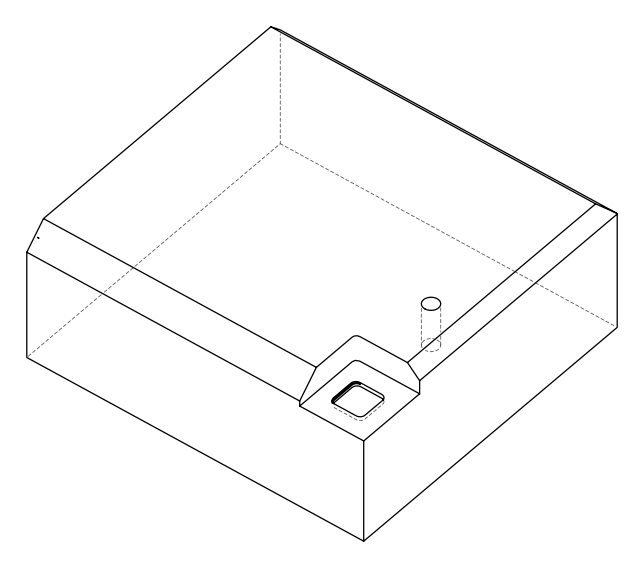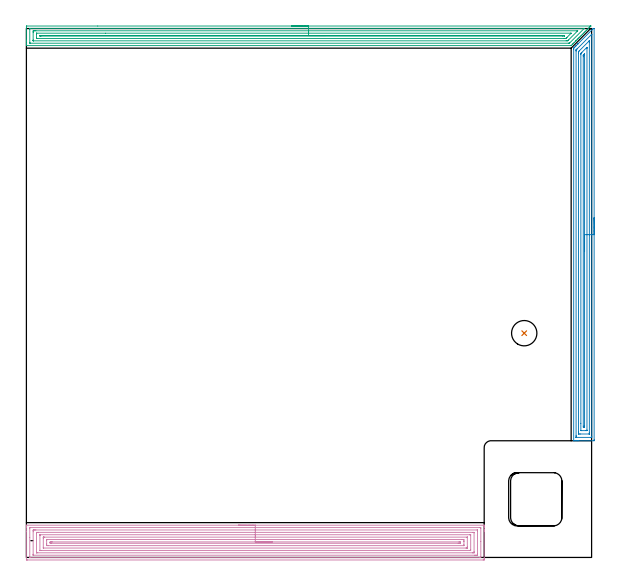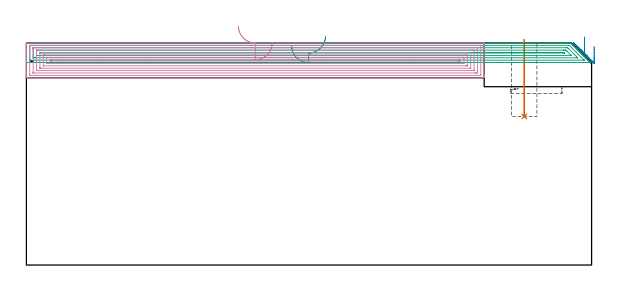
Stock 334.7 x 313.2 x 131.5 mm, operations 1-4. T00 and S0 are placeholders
(PLAN: 6 operations, 3 tool changes, 88 min)
(1 INDEXABLE_INSERT_DRILL_BLIND_HOLE_FROM_SOLID | STEP1POCKET | UGT0302_001 | 0.18 min | 7672 mm3)
(2 AREA_MILL | FG_CHAMFER_SURFACE | UGT0205_001 | 9.75 min | 18354 mm3)
(3 AREA_MILL_1 | FG_CHAMFER_SURFACE_1 | UGT0205_001 | 13.31 min | 21966 mm3)
(4 AREA_MILL_2 | FG_CHAMFER_SURFACE_2 | UGT0205_001 | 17.6 min | 59211 mm3)
(5 MILL_CORNER_NOTCH_RECTANGULAR | CORNER_NOTCH_RECTANGULAR | NXT0201_008 | Follow Part, ap 1.5, ae 75% | 46.55 min | 111574 mm3)
(6 MILL_RECTANGULAR_POCKET | POCKET_RECTANGULAR_STRAIGHT | UGT0201_101 | Follow Part, ap 2.5, ae 75% | 0.65 min | 3794 mm3)
(TOOL UGT0302_001 | Indexable Insert Drill 15mm | D15 PA180 FL50 Z2)
(TOOL UGT0205_001 | Chamfer Mill 20 x 3 x 45 deg. | D20 FL50 Z2)
(TOOL NXT0201_008 | ENDMILL 6mm [2P460-0600-NA 1630] | D6 FL26 Z6)
(TOOL UGT0201_101 | End Mill 10 mm | D10 FL12 Z2)
(OP 1 INDEXABLE_INSERT_DRILL_BLIND_HOLE_FROM_SOLID)
G17 G21 G94 G90
T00 M6
G54
G17 G0 G90 X294.8 Y132.8 S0 M3
G43 Z141.5 H0
G94 G81 G98 Z88. F250. R133.5
G80
M5
M2
(OP 2 AREA_MILL)
G17 G21 G94 G90
T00 M6
G54
G17 G0 G90 X336.2 Y201.15 S1061 M3
G43 Z141.5 H0
Z129.4
G94 G1 Y201.112 Z128.528 F250.
Y200.998 Z127.663
Y200.809 Z126.812
Y200.547 Z125.98
Y200.213 Z125.174
Y199.81 Z124.4
Y199.342 Z123.664
Y198.81 Z122.972
Y198.221 Z122.329
Y197.578 Z121.739
Y196.886 Z121.208
Y196.15 Z120.74
Y195.376 Z120.337
Y194.57 Z120.003
Y193.738 Z119.741
Y192.886 Z119.552
Y192.022 Z119.438
Y191.15 Z119.4
Y69.712
X336.194 Y69.183 Z119.403
X336.192 Y69.11 Z119.406
X336.113 Y69.1 Z119.484
X327.087 Z128.507
X326.537 Z129.06
X326.212 Z129.384
X325.662 Z129.934
X325.337 Z130.258
X324.369 Z131.231
X324.234 Y69.101 Z131.359
X324.185 Y69.103 Z131.407
X324.103 Y69.11 Z131.488
X324.1 Y69.266 Z131.5
Y300.98
Y301.595 Z131.485
X324.245 Y301.746 Z131.352
X324.372 Y301.873 Z131.226
X324.462 Y301.964 Z131.134
X324.67 Y302.17 Z130.929
X324.71 Y302.21 Z130.89
X325.337 Y302.839 Z130.259
X325.535 Y303.035 Z130.065
X325.563 Y303.063 Z130.037
X326.212 Y303.714 Z129.385
X326.264 Y303.765 Z129.335
X326.456 Y303.956 Z129.143
X326.504 Y304.005 Z129.093
X326.55 Y304.051 Z129.049
X326.754 Y304.254 Z128.845
X334.963 Y312.464 Z120.634
X335.442 Y312.942 Z120.158
X335.685 Y313.183 Z119.914
X335.707 Y313.199 Z119.89
X336.193 Y313.2 Z119.407
X336.2 Y313.122 Z119.4
Y191.15
X334.786 Z120.814
X334.785 Y71.679 Z120.815
X334.784 Y71.498 Z120.816
X334.779 Y71.143 Z120.821
X334.775 Y71.11 Z120.825
X334.712 Y71.106 Z120.888
X334.608 Y71.102 Z120.992
X334.478 Y71.1 Z121.122
X325.726 Y71.101 Z129.874
X325.57 Y71.106 Z130.03
X325.541 Y71.11 Z130.059
X325.521 Y71.116 Z130.079
X325.52 Y71.15 Z130.08
X325.516 Y71.316 Z130.084
X325.515 Y71.498 Z130.085
X325.514 Y72.21 Z130.086
Y299.906
X325.515 Y300.087 Z130.085
X325.519 Y300.443 Z130.081
X325.521 Y300.531 Z130.079
X325.528 Y300.566 Z130.072
X325.549 Y300.591 Z130.051
X325.632 Y300.679 Z129.968
X325.93 Y300.98 Z129.67
X326.072 Y301.123 Z129.528
X334.578 Y309.627 Z121.022
X334.715 Y309.76 Z120.885
X334.774 Y309.813 Z120.826
X334.779 Y309.815 Z120.821
X334.781 Y309.796 Z120.819
X334.784 Y309.744 Z120.816
X334.785 Y309.618 Z120.815
X334.786 Y191.15 Z120.814
X333.372 Z122.228
Y74.015
X333.369 Y73.284 Z122.231
X333.366 Y73.127 Z122.234
X333.364 Y73.11 Z122.236
X333.347 Y73.107 Z122.253
X333.303 Y73.103 Z122.297
X333.213 Y73.101 Z122.387
X327.962 Y73.1 Z127.638
X327.264 Y73.104 Z128.336
X327.087 Y73.11 Z128.513
X326.935 Y73.131 Z128.665
X326.932 Y73.284 Z128.668
X326.93 Y73.444 Z128.67
X326.929 Y74.177 Z128.671
X326.928 Y74.339 Z128.672
X326.929 Y298.463 Z128.671
X326.93 Y299.194 Z128.67
X326.931 Y299.353 Z128.669
X326.935 Y299.513 Z128.665
X327.087 Y299.677 Z128.513
X327.286 Y299.884 Z128.314
X327.486 Y300.087 Z128.114
X333.273 Y305.873 Z122.327
X333.322 Y305.919 Z122.278
X333.354 Y305.948 Z122.246
X333.364 Y305.955 Z122.236
X333.365 Y305.93 Z122.235
X333.37 Y305.607 Z122.23
X333.371 Y305.445 Z122.229
X333.372 Y305.283 Z122.228
Y191.15
X331.957 Z123.643
Y75.458
X331.956 Y75.289 Z123.644
X331.952 Y75.155 Z123.648
X331.951 Y75.119 Z123.649
X331.936 Y75.11 Z123.664
X331.885 Y75.108 Z123.715
X331.463 Y75.1 Z124.137
X331.433 Z124.167
X328.808 Z126.792
X328.42 Y75.104 Z127.18
X328.372 Y75.107 Z127.228
X328.352 Y75.11 Z127.248
X328.349 Y75.121 Z127.251
X328.345 Y75.18 Z127.255
X328.344 Y75.236 Z127.256
X328.343 Y79.423 Z127.257
Y297.913
X328.345 Y298.301 Z127.255
X328.347 Y298.427 Z127.253
X328.35 Y298.485 Z127.25
X328.386 Y298.526 Z127.214
X328.5 Y298.646 Z127.1
X328.837 Y298.988 Z126.763
X328.939 Y299.09 Z126.661
X331.722 Y301.873 Z123.878
X331.805 Y301.954 Z123.795
X331.86 Y302.005 Z123.74
X331.95 Y302.086 Z123.65
X331.954 Y301.967 Z123.646
X331.956 Y301.873 Z123.644
X331.957 Y301.661 Z123.643
Y301.368
Y191.15
X330.543 Z125.057
Y77.72
X330.539 Y77.31 Z125.061
X330.536 Y77.115 Z125.064
X330.341 Y77.107 Z125.259
X329.865 Y77.11 Z125.735
X329.764 Y77.13 Z125.836
X329.757 Y77.748 Z125.843
Y296.515
X329.759 Y297.361 Z125.841
X329.76 Y297.408 Z125.84
X329.764 Y297.453 Z125.836
X329.799 Y297.494 Z125.801
X329.857 Y297.556 Z125.743
X329.931 Y297.632 Z125.669
X330.004 Y297.706 Z125.596
X330.255 Y297.957 Z125.345
X330.361 Y298.062 Z125.239
X330.449 Y298.147 Z125.151
X330.509 Y298.203 Z125.091
X330.535 Y298.226 Z125.065
X330.536 Y298.181 Z125.064
X330.543 Y297.454 Z125.057
Y297.408
Y191.15
Y190.278 Z125.095
Y189.414 Z125.209
Y188.562 Z125.398
Y187.73 Z125.66
Y186.924 Z125.994
Y186.15 Z126.397
Y185.414 Z126.865
Y184.722 Z127.396
Y184.079 Z127.986
Y183.49 Z128.629
Y182.958 Z129.321
Y182.49 Z130.057
Y182.087 Z130.831
Y181.753 Z131.637
Y181.491 Z132.469
Y181.302 Z133.32
Y181.188 Z134.185
Y181.15 Z135.057
G0 Z141.5
M5
M2
(OP 3 AREA_MILL_1)
G17 G21 G94 G90
T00 M6
G54
G17 G0 G90 X157.1 Y314.7 S1061 M3
G43 Z141.5 H0
Z129.9
G94 G1 X157.138 Z129.028 F250.
X157.252 Z128.164
X157.441 Z127.312
X157.703 Z126.48
X158.037 Z125.674
X158.44 Z124.9
X158.908 Z124.164
X159.44 Z123.472
X160.029 Z122.829
X160.672 Z122.24
X161.364 Z121.709
X162.1 Z121.24
X162.874 Z120.837
X163.68 Z120.503
X164.512 Z120.241
X165.364 Z120.052
X166.228 Z119.938
X167.1 Z119.9
X333.923
X334.186 Y314.696 Z119.903
X334.187 Z119.904
X334.186 Y314.686 Z119.914
X334.042 Y314.542 Z120.058
X333.709 Y314.207 Z120.389
X333.181 Y313.681 Z120.919
X332.824 Y313.322 Z121.274
X332.321 Y312.82 Z121.779
X331.94 Y312.438 Z122.159
X331.46 Y311.96 Z122.64
X331.055 Y311.553 Z123.043
X330.913 Y311.412 Z123.187
X330.615 Y311.115 Z123.485
X330.171 Y310.669 Z123.928
X329.714 Y310.214 Z124.386
X329.286 Y309.784 Z124.812
X328.804 Y309.303 Z125.296
X328.402 Y308.9 Z125.697
X327.894 Y308.393 Z126.206
X327.517 Y308.016 Z126.582
X327.342 Y307.842 Z126.758
X327.158 Y307.658 Z126.942
X326.632 Y307.131 Z127.466
X326.449 Y306.949 Z127.651
X326.297 Y306.797 Z127.803
X326.19 Y306.689 Z127.909
X326.152 Y306.651 Z127.947
X325.437 Y305.936 Z128.663
X325.306 Y305.804 Z128.793
X325.259 Y305.758 Z128.84
X324.576 Y305.076 Z129.524
X324.422 Y304.92 Z129.677
X324.366 Y304.865 Z129.733
X323.715 Y304.215 Z130.385
X323.537 Y304.036 Z130.561
X322.863 Y303.363 Z131.237
X322.617 Y303.121 Z131.473
X322.595 Y303.104 Z131.489
X322.433 Y303.1 Z131.5
X0.163
X0.01 Y303.103 Z131.488
X0.008 Y303.118 Z131.473
X0. Y303.46 Z131.14
Y303.833 Z130.766
Y304.478 Z130.117
Y305.685 Z128.912
Y306.247 Z128.347
Y314.207 Z120.391
X0.003 Y314.491 Z120.107
X0.01 Y314.692 Z119.906
X0.213 Y314.699 Z119.899
X42.232 Y314.7 Z119.9
X167.1
Y313.286 Z121.314
X330.02
X330.058 Y313.285 Z121.315
X330.312 Y313.273 Z121.327
X330.284 Y313.24 Z121.36
X330.197 Y313.147 Z121.453
X321.661 Y304.612 Z129.988
X321.6 Y304.555 Z130.045
X321.566 Y304.527 Z130.073
X321.52 Y304.521 Z130.079
X321.093 Y304.515 Z130.085
X321.056 Y304.514 Z130.086
X2.394 Y304.515 Z130.085
X2.356
X2.01 Y304.533 Z130.067
X2.005 Y304.635 Z129.965
X2.001 Y304.868 Z129.732
X2. Y312.828 Z121.772
X2.006 Y313.219 Z121.381
X2.01 Y313.269 Z121.331
X2.025 Y313.279 Z121.321
X2.074 Y313.282 Z121.318
X2.181 Y313.285 Z121.315
X167.1 Y313.286 Z121.314
Y311.872 Z122.728
X326.129 Y311.871 Z122.729
X326.245 Y311.869 Z122.731
X326.449 Y311.865 Z122.735
X326.454 Y311.862 Z122.738
Y311.858 Z122.742
X326.449 Y311.849 Z122.751
X320.969 Y306.369 Z128.231
X320.843 Y306.247 Z128.353
X320.515 Y305.935 Z128.665
X320.2 Y305.932 Z128.668
X319.628 Y305.929 Z128.671
X4.073
X4.034 Y305.93 Z128.67
X4.014 Y305.932 Z128.668
X4.01 Y305.934 Z128.666
X4.007 Y305.95 Z128.65
X4.002 Y306.068 Z128.532
X4. Y306.247 Z128.353
Y306.425 Z128.175
Y310.847 Z123.753
X4.005 Y311.553 Z123.047
X4.009 Y311.723 Z122.877
X4.028 Y311.865 Z122.735
X4.18 Y311.866 Z122.734
X4.753 Y311.87 Z122.73
X5.073 Y311.871 Z122.729
X5.644
X167.1 Y311.872 Z122.728
Y310.457 Z124.143
X322.2
X322.489 Y310.453 Z124.147
X322.576 Y310.451 Z124.149
X322.537 Y310.398 Z124.202
X322.467 Y310.319 Z124.281
X322.404 Y310.254 Z124.346
X320.167 Y308.016 Z126.584
X319.736 Y307.591 Z127.009
X319.588 Y307.449 Z127.151
X319.472 Y307.35 Z127.25
X319.308 Y307.346 Z127.254
X319.093 Y307.344 Z127.256
X318.415 Y307.343 Z127.257
X318.201
X6.644
X6.108 Y307.345 Z127.255
X6.052 Y307.346 Z127.254
X6.019 Y307.349 Z127.251
X6.01 Y307.383 Z127.217
X6.005 Y307.582 Z127.018
X6. Y307.981 Z126.619
Y309.784 Z124.816
X6.003 Y310.209 Z124.391
X6.007 Y310.422 Z124.178
X6.01 Y310.444 Z124.156
X6.025 Y310.45 Z124.15
X6.082 Y310.454 Z124.146
X6.18 Y310.456 Z124.144
X46.919 Y310.457 Z124.143
X167.1
Y309.043 Z125.557
X318.415
X318.559 Y309.041 Z125.559
X318.655 Y309.039 Z125.561
X318.717 Y309.037 Z125.563
X318.686 Y308.996 Z125.604
X318.597 Y308.9 Z125.7
X318.506 Y308.81 Z125.79
X318.471 Y308.78 Z125.82
X318.447 Y308.764 Z125.836
X317.522 Y308.757 Z125.843
X8.643
X8.025 Y308.764 Z125.836
X8.01 Y308.81 Z125.79
X8.005 Y308.9 Z125.7
X8.004 Y308.98 Z125.62
X8.006 Y309.019 Z125.581
X8.009 Y309.033 Z125.567
X8.067 Y309.036 Z125.564
X8.355 Y309.041 Z125.559
X8.499 Y309.043 Z125.557
X167.1
X167.972 Z125.595
X168.836 Z125.709
X169.688 Z125.898
X170.52 Z126.16
X171.326 Z126.494
X172.1 Z126.897
X172.836 Z127.365
X173.528 Z127.896
X174.171 Z128.486
X174.76 Z129.129
X175.292 Z129.821
X175.76 Z130.557
X176.163 Z131.331
X176.497 Z132.137
X176.759 Z132.969
X176.948 Z133.82
X177.062 Z134.685
X177.1 Z135.557
G0 Z141.5
M5
M2
(OP 4 AREA_MILL_2)
G17 G21 G94 G90
T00 M6
G54
G17 G0 G90 X125.55 Y19.1 S1061 M3
G43 Z141.5 H0
G94 G1 X125.588 Z140.628 F250.
X125.702 Z139.763
X125.891 Z138.912
X126.153 Z138.08
X126.487 Z137.274
X126.89 Z136.5
X127.359 Z135.764
X127.89 Z135.072
X128.479 Z134.429
X129.122 Z133.839
X129.814 Z133.308
X130.55 Z132.84
X131.324 Z132.437
X132.13 Z132.103
X132.962 Z131.841
X133.814 Z131.652
X134.678 Z131.538
X135.55 Z131.5
X270.926
X271.09 Y19.097 Z131.488
X271.093 Y19.065 Z131.456
X271.1 Y18.681 Z131.081
Y18.368 Z130.768
Y17.676 Z130.071
Y16.442 Z128.839
Y15.9 Z128.295
Y15.284 Z127.679
Y-0.347 Z112.051
X271.096 Y-0.963 Z111.434
X271.092 Y-1.492 Z110.906
X271.014 Y-1.494 Z110.903
X270.479 Y-1.5 Z110.9
X0.621
X0.264 Y-1.496 Z110.902
X0.01 Y-1.492 Z110.906
X0. Y-1.234 Z111.164
Y15.284 Z127.679
Y17.676 Z130.071
Y18.368 Z130.768
Y18.681 Z131.081
X0.007 Y19.065 Z131.456
X0.01 Y19.097 Z131.488
X0.174 Y19.1 Z131.5
X135.55
Y17.686 Z130.086
X268.692
X269.09 Y17.676 Z130.076
X269.099 Y17.271 Z129.671
X269.1 Y9.485 Z121.885
X269.099 Y0.408 Z112.808
X269.09 Y-0.076 Z112.324
X268.702 Y-0.086 Z112.314
X268.692
X2.408
X2.01 Y-0.076 Z112.324
X2.001 Y0.329 Z112.729
X2. Y11.868 Z124.268
X2.001 Y17.192 Z129.592
X2.01 Y17.676 Z130.076
X2.398 Y17.686 Z130.086
X2.408
X135.55
Y16.272 Z128.672
X266.905 Y16.271 Z128.671
X267.029 Y16.269 Z128.669
X267.073 Y16.267 Z128.667
X267.09 Y16.265 Z128.665
X267.093 Y16.223 Z128.623
X267.097 Y16.094 Z128.494
X267.099 Y15.9 Z128.3
X267.1 Y15.706 Z128.106
Y2.393 Z114.793
X267.097 Y1.7 Z114.1
X267.094 Y1.511 Z113.911
X267.082 Y1.336 Z113.736
X266.905 Y1.333 Z113.733
X266.384 Y1.33 Z113.73
X266.011 Y1.329 Z113.729
X265.491 Y1.328 Z113.728
X4.195 Y1.329 Z113.729
X4.071 Y1.331 Z113.731
X4.027 Y1.333 Z113.733
X4.01 Y1.335 Z113.735
X4.007 Y1.376 Z113.776
X4.003 Y1.506 Z113.906
X4.001 Y1.7 Z114.1
X4. Y1.894 Z114.294
Y15.207 Z127.607
X4.003 Y15.9 Z128.3
X4.006 Y16.089 Z128.489
X4.018 Y16.264 Z128.664
X4.195 Y16.267 Z128.667
X4.717 Y16.27 Z128.67
X5.089 Y16.271 Z128.671
X5.609
X135.55 Y16.272 Z128.672
Y14.857 Z127.257
X264.381
X265.003 Y14.854 Z127.254
X265.074 Y14.852 Z127.252
X265.09 Y14.85 Z127.25
X265.093 Y14.83 Z127.23
X265.096 Y14.777 Z127.177
X265.099 Y14.566 Z126.966
X265.1 Y3.492 Z115.892
X265.099 Y3.04 Z115.44
X265.095 Y2.822 Z115.222
X265.091 Y2.769 Z115.169
X265.088 Y2.749 Z115.149
X265.065 Y2.748 Z115.148
X264.959 Y2.745 Z115.145
X264.224 Y2.743 Z115.143
X264.067
X6.719
X6.097 Y2.746 Z115.146
X6.026 Y2.748 Z115.148
X6.01 Y2.75 Z115.15
X6.007 Y2.77 Z115.17
X6.004 Y2.823 Z115.223
X6.001 Y3.034 Z115.434
X6. Y14.108 Z126.508
X6.002 Y14.56 Z126.96
X6.005 Y14.778 Z127.178
X6.009 Y14.831 Z127.231
X6.012 Y14.851 Z127.251
X6.035 Y14.852 Z127.252
X6.142 Y14.855 Z127.255
X6.876 Y14.857 Z127.257
X7.033
X135.55
Y13.443 Z125.843
X262.437
X262.644 Y13.442 Z125.842
X263.056 Y13.436 Z125.836
X263.091 Y13.433 Z125.833
X263.095 Y13.422 Z125.822
X263.099 Y13.39 Z125.79
X263.1 Y4.591 Z116.991
X263.098 Y4.362 Z116.762
X263.093 Y4.198 Z116.598
X263.089 Y4.164 Z116.564
X262.988 Y4.16 Z116.56
X262.85 Y4.158 Z116.558
X8.663 Y4.157 Z116.557
X8.456 Y4.158 Z116.558
X8.044 Y4.164 Z116.564
X8.009 Y4.167 Z116.567
X8.005 Y4.179 Z116.579
X8.001 Y4.21 Z116.61
X8. Y13.009 Z125.409
X8.002 Y13.238 Z125.638
X8.007 Y13.402 Z125.802
X8.011 Y13.436 Z125.836
X8.112 Y13.44 Z125.84
X8.25 Y13.442 Z125.842
X135.55 Y13.443 Z125.843
Y12.029 Z124.429
X260.974 Y12.028 Z124.428
X261.046 Y12.027 Z124.427
X261.081 Y12.024 Z124.424
X261.09 Y12.021 Z124.421
X261.093 Y12.013 Z124.413
X261.099 Y11.904 Z124.304
X261.1 Y6.137 Z118.537
X261.099 Y5.691 Z118.091
X261.096 Y5.626 Z118.026
X261.091 Y5.588 Z117.988
X261.087 Y5.578 Z117.978
X261.076 Y5.576 Z117.976
X260.935 Y5.573 Z117.973
X260.65 Y5.571 Z117.971
X260.326
X10.126 Y5.572 Z117.972
X10.054 Y5.573 Z117.973
X10.019 Y5.576 Z117.976
X10.01 Y5.579 Z117.979
X10.007 Y5.587 Z117.987
X10.001 Y5.696 Z118.096
X10. Y11.463 Z123.863
X10.001 Y11.909 Z124.309
X10.004 Y11.974 Z124.374
X10.009 Y12.012 Z124.412
X10.013 Y12.022 Z124.422
X10.024 Y12.024 Z124.424
X10.165 Y12.027 Z124.427
X10.45 Y12.028 Z124.428
X10.774 Y12.029 Z124.429
X135.55
Y10.615 Z123.015
X257.969
X258.826 Y10.611 Z123.011
X258.863 Y10.608 Z123.008
X259.09 Y10.575 Z122.975
X259.096 Y10.343 Z122.743
X259.099 Y9.688 Z122.088
X259.1 Y9.452 Z121.852
X259.099 Y7.677 Z120.077
X259.092 Y7.025 Z119.425
X259.091 Y7.001 Z119.401
X259.021 Y6.992 Z119.392
X258.942 Y6.987 Z119.387
X258.902 Y6.986 Z119.386
X13.131 Y6.985 Z119.385
X12.274 Y6.989 Z119.389
X12.238 Y6.992 Z119.392
X12.01 Y7.025 Z119.425
X12.004 Y7.257 Z119.657
X12.001 Y7.912 Z120.312
X12. Y8.148 Z120.548
X12.001 Y9.923 Z122.323
X12.008 Y10.575 Z122.975
X12.01 Y10.599 Z122.999
X12.08 Y10.608 Z123.008
X12.158 Y10.613 Z123.013
X12.198 Y10.614 Z123.014
X135.55 Y10.615 Z123.015
Y9.2 Z121.6
X256.182
X256.675 Y9.198 Z121.598
X257.075 Y9.193 Z121.593
X257.098 Y8.8 Z121.2
X257.099 Y8.777 Z121.177
X257.075 Y8.407 Z120.807
X256.583 Y8.401 Z120.801
X256.182 Y8.4 Z120.8
X255.691
X14.918
X14.426 Y8.402 Z120.802
X14.025 Y8.407 Z120.807
X14.002 Y8.8 Z121.2
X14.001 Y8.823 Z121.223
X14.025 Y9.193 Z121.593
X14.517 Y9.198 Z121.598
X14.918 Y9.2 Z121.6
X15.409
X135.55
X136.422 Z121.638
X137.287 Z121.752
X138.138 Z121.941
X138.97 Z122.203
X139.776 Z122.537
X140.55 Z122.94
X141.286 Z123.409
X141.978 Z123.94
X142.621 Z124.529
X143.21 Z125.173
X143.742 Z125.865
X144.21 Z126.6
X144.613 Z127.374
X144.947 Z128.18
X145.209 Z129.012
X145.398 Z129.864
X145.512 Z130.729
X145.55 Z131.6
G0 Z141.5
M5
M2
